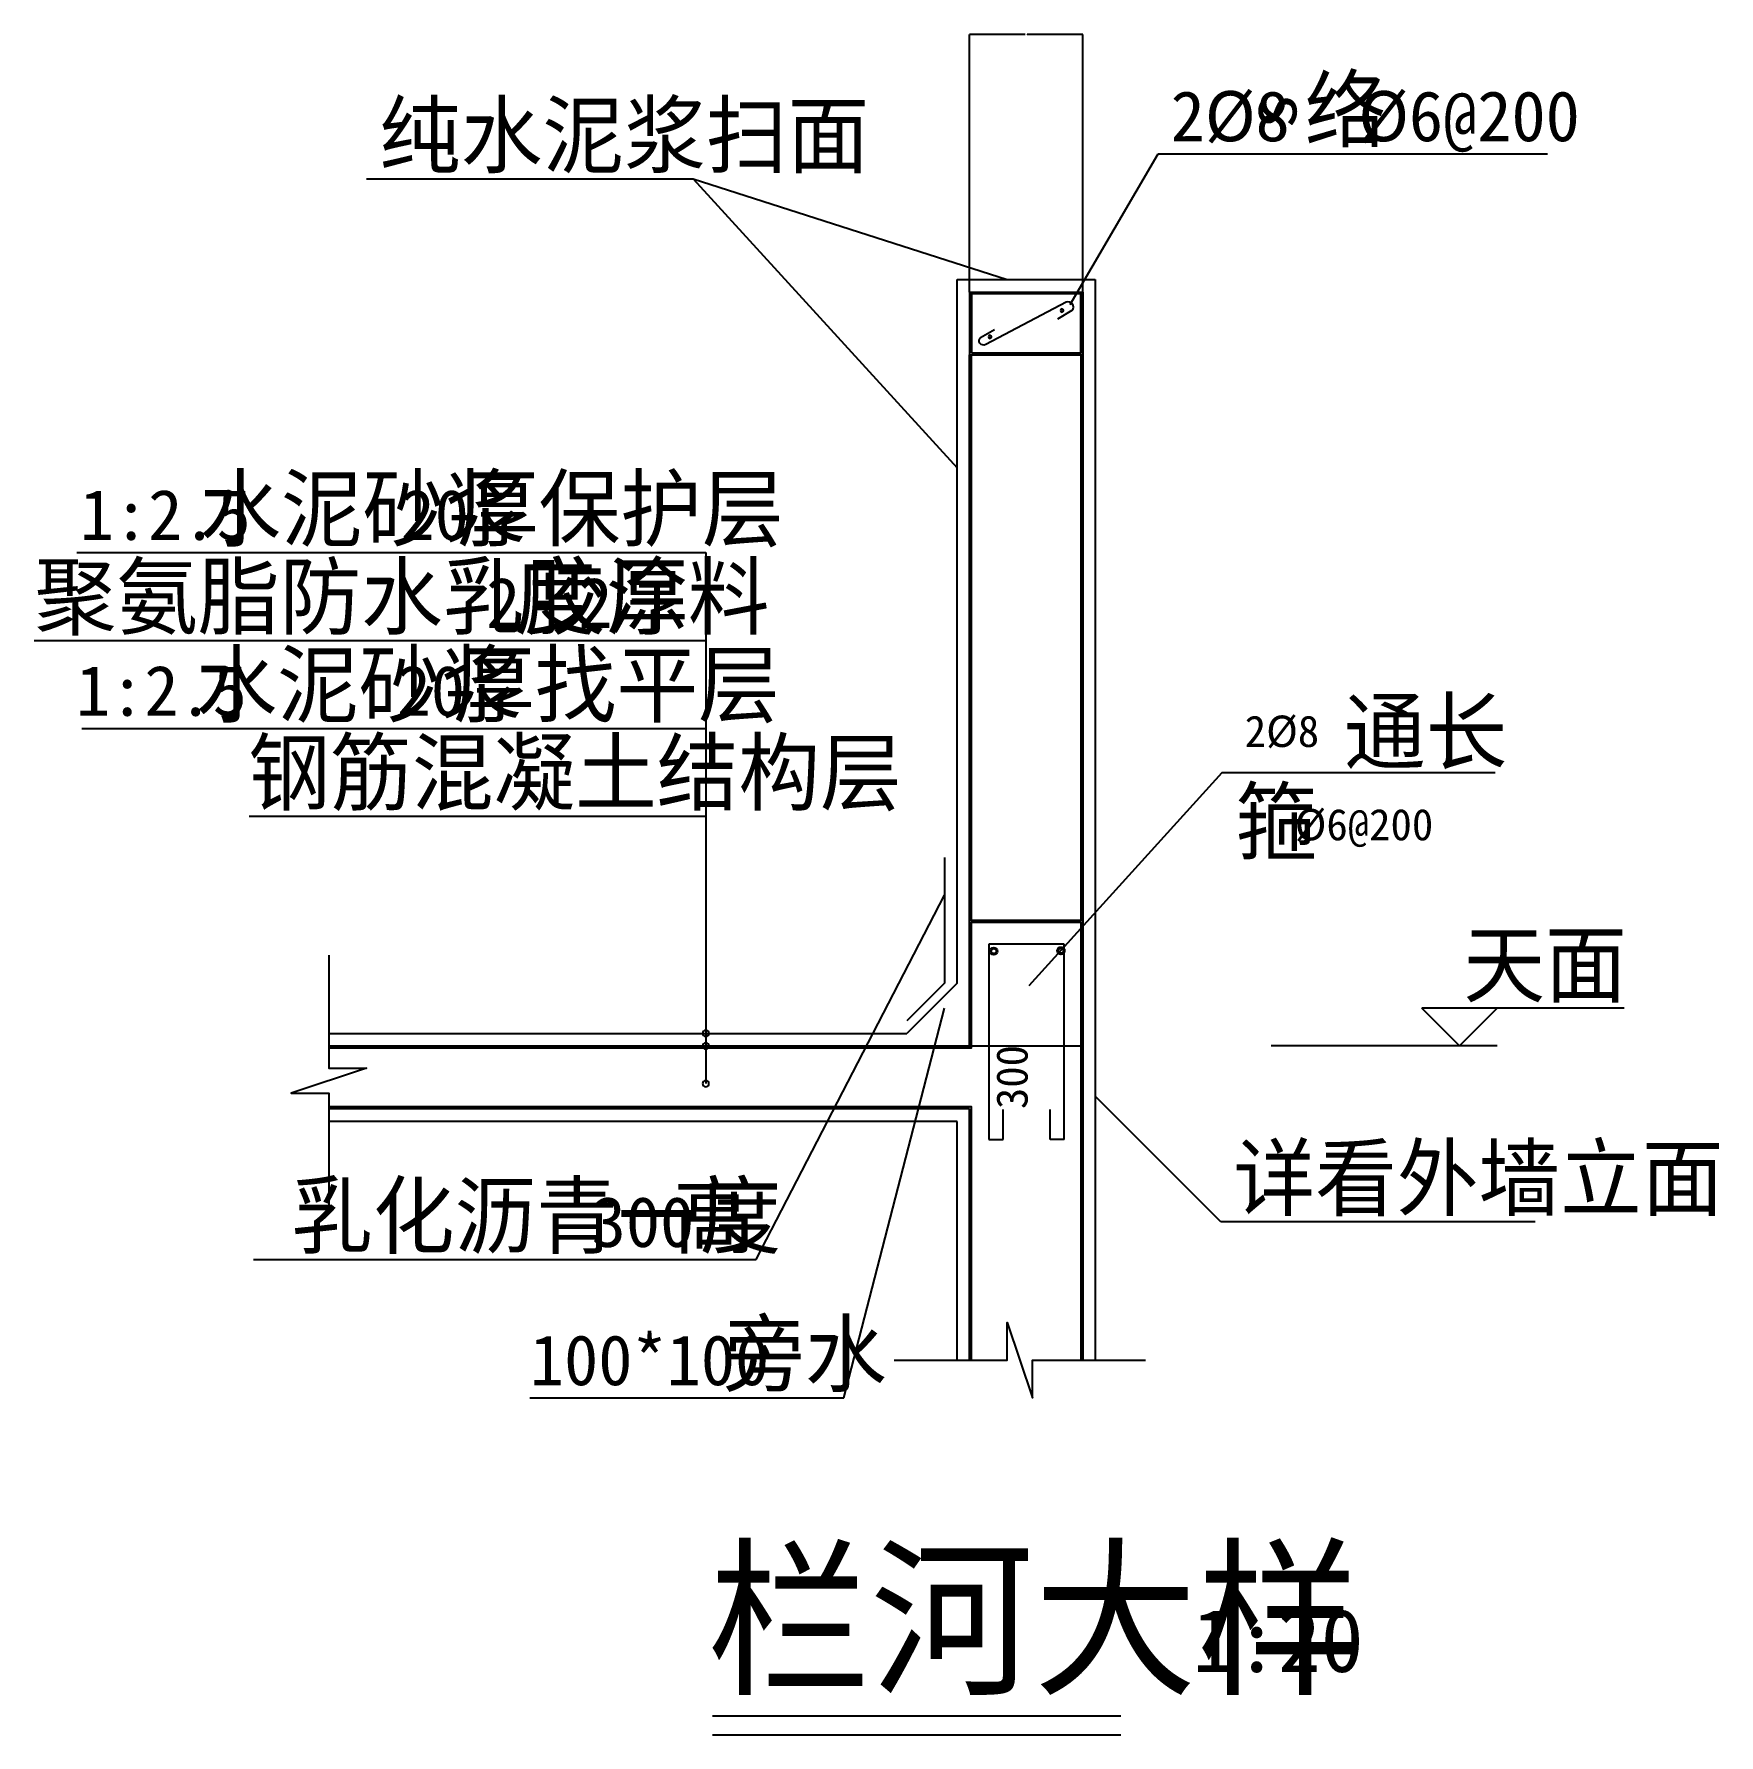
# Model space of a CAD drawing. Header units: metres. Extents: x -3487 to -805, y 918 to 3626.
import ezdxf

# ---------------------------------------------------------------- set-up
doc = ezdxf.new("R2010")
doc.units = ezdxf.units.M
for name, color, linetype in [('LM', 141, 'Continuous'), ('PUB_DIM', 3, 'Continuous'), ('PUB_TEXT', 7, 'Continuous'), ('PUB_WALL', 255, 'Continuous'), ('S_FLOOR', 2, 'Continuous'), ('S_SURFACE', 6, 'Continuous'), ('S_WALL', 255, 'Continuous')]:
    doc.layers.add(name, color=color, linetype=linetype)
doc.dimstyles.get("Standard").update_dxf_attribs({"dimtxt": 2.5, "dimasz": 2.5, "dimexe": 1.25, "dimexo": 0.625, "dimtad": 1, "dimcen": 2.5, "dimazin": 3, "dimtfac": 1, "dimtmove": 0, "dimatfit": 3})

# ---------------------------------------------------------------- blocks, each defined once
blk = doc.blocks.new('*D1')
for p, q in [((-1817.69, 2214.95), (-1817.69, 2114.95)), ((-1817.94, 2114.95), (-1818.19, 2114.95)), ((-1817.69, 2014.95), (-1817.69, 2114.95)), ((-1817.69, 2114.95), (-1817.69, 2114.95)), ((-1817.44, 2114.95), (-1817.19, 2114.95))]:
    blk.add_line(p, q)
at = {"layer": 'Defpoints'}
for p in [(-1817.69, 2214.95), (-1817.69, 2114.95), (-1817.69, 2014.95)]:
    blk.add_point(p, dxfattribs=at)
at = {"layer": 'PUB_DIM', "insert": (-1817.69, 2116.075), "char_height": 1, "attachment_point": 5}
blk.add_mtext('0', dxfattribs=at)
blk = doc.blocks.new('*D2')
for p, q in [((-1909.19, 3624.97), (-1997.94, 3624.97)), ((-1997.69, 3214.95), (-1997.69, 3624.97)), ((-1817.44, 3624.97), (-1906.19, 3624.97)), ((-1817.69, 3214.95), (-1817.69, 3624.97))]:
    blk.add_line(p, q)
at = {"layer": 'Defpoints'}
for p in [(-1817.69, 3624.97), (-1997.69, 3214.95), (-1817.69, 3214.95)]:
    blk.add_point(p, dxfattribs=at)
at = {"layer": 'PUB_DIM', "insert": (-1907.69, 3624.97), "char_height": 1, "attachment_point": 5}
blk.add_mtext('180', dxfattribs=at)
blk = doc.blocks.new('*D3')
for p, q in [((-1817.69, 3214.95), (-1817.69, 3164.95)), ((-1817.94, 3164.95), (-1818.19, 3164.95)), ((-1817.69, 3114.95), (-1817.69, 3164.95)), ((-1817.69, 3164.95), (-1817.69, 3164.95)), ((-1817.44, 3164.95), (-1817.19, 3164.95))]:
    blk.add_line(p, q)
at = {"layer": 'Defpoints'}
for p in [(-1817.69, 3214.95), (-1817.69, 3164.95), (-1817.69, 3114.95)]:
    blk.add_point(p, dxfattribs=at)
at = {"layer": 'PUB_DIM', "insert": (-1817.69, 3166.075), "char_height": 1, "attachment_point": 5}
blk.add_mtext('80', dxfattribs=at)
blk = doc.blocks.new('*D4')
for p, q in [((-1817.69, 3214.95), (-1817.69, 2714.95)), ((-1817.94, 2714.95), (-1818.19, 2714.95)), ((-1817.69, 2214.95), (-1817.69, 2714.95)), ((-1817.69, 2714.95), (-1817.69, 2714.95)), ((-1817.44, 2714.95), (-1817.19, 2714.95))]:
    blk.add_line(p, q)
at = {"layer": 'Defpoints'}
for p in [(-1817.69, 3214.95), (-1817.69, 2714.95), (-1817.69, 2214.95)]:
    blk.add_point(p, dxfattribs=at)
at = {"layer": 'PUB_DIM', "insert": (-1817.69, 2716.075), "char_height": 1, "attachment_point": 5}
blk.add_mtext('850', dxfattribs=at)

msp = doc.modelspace()

# ---------------------------------------------------------------- linework, layer by layer
for points in [[(-2407.2, 948.49), (-1757.06, 948.49)], [(-2407.2, 918.21), (-1757.06, 918.21)]]:
    msp.add_lwpolyline(points)
at = {"layer": 'LM'}
for p, q in [((-1596.27, 2449.5), (-1903.23, 2110.4)), ((-1161.25, 2449.5), (-1596.27, 2449.5))]:
    msp.add_line(p, q, dxfattribs=at)
at = {"layer": 'PUB_DIM'}
for p, q in [((-955.97, 2074.95), (-1277.69, 2074.95)), ((-1217.69, 2014.95), (-1277.69, 2074.95)), ((-1157.69, 2074.95), (-1217.69, 2014.95)), ((-1157.69, 2014.95), (-1517.69, 2014.95))]:
    msp.add_line(p, q, dxfattribs=at)
at = {"layer": 'PUB_WALL'}
msp.add_lwpolyline([(-1994.69, 3117.95), (-1820.69, 3117.95), (-1820.69, 3211.95), (-1994.69, 3211.95)], close=True, dxfattribs=at)
for points in [[(-1994.69, 2214.95), (-1994.69, 3114.95)], [(-1820.69, 3114.95), (-1820.69, 2214.95)], [(-3017.69, 2011.95), (-1994.69, 2011.95), (-1994.69, 2211.95), (-1820.69, 2211.95), (-1820.69, 1514.95)], [(-1994.69, 1514.95), (-1994.69, 1917.95), (-3017.69, 1917.95)]]:
    msp.add_lwpolyline(points, dxfattribs=at)
at = {"layer": 'S_FLOOR'}
for p, q in [((-1997.69, 3214.95), (-1817.69, 3214.95)), ((-1997.69, 3214.95), (-1997.69, 3114.95)), ((-1817.69, 3114.95), (-1817.69, 3214.95)), ((-1997.69, 3114.95), (-1817.69, 3114.95)), ((-1997.69, 2014.95), (-1997.69, 2214.95)), ((-1997.69, 2214.95), (-1817.69, 2214.95)), ((-1817.69, 2214.95), (-1817.69, 1514.95)), ((-3017.69, 2014.95), (-1997.69, 2014.95)), ((-1997.69, 1914.95), (-3017.69, 1914.95)), ((-1997.69, 1514.95), (-1997.69, 1914.95))]:
    msp.add_line(p, q, dxfattribs=at)
at = {"layer": 'S_SURFACE'}
for p, q in [((-1837.69, 3194.95), (-1697.69, 3434.95)), ((-1697.69, 3434.95), (-1077.69, 3434.95)), ((-2957.69, 3394.95), (-2437.69, 3394.95)), ((-2437.69, 3394.95), (-2017.69, 2934.95)), ((-2437.69, 3394.95), (-1937.69, 3234.95)), ((-2017.69, 2114.95), (-2017.69, 3234.95)), ((-2017.69, 3234.95), (-1797.69, 3234.95)), ((-1797.69, 3234.95), (-1797.69, 1514.95)), ((-3418.94, 2800.45), (-2417.69, 2800.45)), ((-2417.69, 2800.45), (-2417.69, 1954.95)), ((-3487.04, 2660.45), (-2417.69, 2660.45)), ((-3410.69, 2520.45), (-2417.69, 2520.45)), ((-3144.46, 2380.45), (-2417.69, 2380.45)), ((-2337.69, 1674.95), (-2037.69, 2254.95)), ((-2017.69, 2114.95), (-2097.69, 2034.95)), ((-2197.69, 1454.95), (-2037.69, 2074.95)), ((-3017.69, 2034.95), (-2097.69, 2034.95)), ((-1997.69, 2014.95), (-1817.69, 2014.95)), ((-1597.69, 1734.95), (-1797.69, 1934.95)), ((-2017.69, 1894.95), (-3017.69, 1894.95)), ((-2017.69, 1514.95), (-2017.69, 1894.95)), ((-1097.69, 1734.95), (-1597.69, 1734.95)), ((-3137.69, 1674.95), (-2337.69, 1674.95)), ((-2697.69, 1454.95), (-2197.69, 1454.95))]:
    msp.add_line(p, q, dxfattribs=at)
msp.add_lwpolyline([(-1857.24, 3172.55), (-1834.38, 3185.93, 0.78), (-1843.8, 3198.74), (-1972.16, 3131.47, -0.89), (-1980.45, 3142.78), (-1957.99, 3155.18)], format="xyb", dxfattribs=at)
for points in [[(-1853.13, 3185.48, 1), (-1848.13, 3185.48, 1)], [(-1967.73, 3143.72, 1), (-1962.73, 3143.72, 1)], [(-2422.69, 2034.95, 1), (-2412.69, 2034.95, 1)], [(-2422.69, 2014.95, 1), (-2412.69, 2014.95, 1)], [(-2422.69, 1954.95, 1), (-2412.69, 1954.95, 1)]]:
    msp.add_lwpolyline(points, format="xyb", close=True, dxfattribs=at)
for points in [[(-2037.69, 2314.95), (-2037.69, 2114.95), (-2097.69, 2054.95)], [(-3017.69, 2159.62), (-3017.69, 1979.62), (-2957.69, 1979.62), (-3077.69, 1939.62), (-3017.69, 1939.62), (-3017.69, 1759.62)], [(-2117.69, 1514.95), (-1937.69, 1514.95), (-1937.69, 1574.95), (-1897.69, 1454.95), (-1897.69, 1514.95), (-1717.69, 1514.95)]]:
    msp.add_lwpolyline(points, dxfattribs=at)
at = {"layer": 'S_WALL'}
for p, q in [((-1997.69, 2214.95), (-1997.69, 3114.95)), ((-1817.69, 3114.95), (-1817.69, 2214.95)), ((-1967.03, 2176.95), (-1967.03, 1866.13)), ((-1847.19, 2176.95), (-1967.03, 2176.95)), ((-1847.19, 1866.13), (-1847.19, 2176.95)), ((-1944.47, 1866.13), (-1944.47, 1913.69)), ((-1869.75, 1866.13), (-1869.75, 1913.69)), ((-1967.03, 1866.13), (-1944.47, 1866.13)), ((-1847.19, 1866.13), (-1869.75, 1866.13))]:
    msp.add_line(p, q, dxfattribs=at)
for centre, radius in [((-1959.26, 2165.87), 5.93), ((-1959.26, 2165.87), 3.93), ((-1852.39, 2166.47), 5.93), ((-1852.39, 2166.47), 3.93)]:
    msp.add_circle(centre, radius, dxfattribs=at)

# ---------------------------------------------------------------- texts
at = {"layer": 'PUB_DIM'}
msp.add_text('天面', height=100, dxfattribs=at).set_placement((-1211.68, 2094.95))
at = {"layer": 'PUB_TEXT'}
for s, height, p in [('络', 100, (-1464.41, 3454.95)), ('纯水泥浆扫面', 100, (-2937.69, 3414.95)), ('2%%c8   ', 80, (-1677.69, 3454.95)), ('%%c6@200', 80, (-1379.19, 3454.95)), ('水泥砂浆', 100, (-3223.87, 2820.45)), ('厚保护层', 100, (-2813.82, 2820.45)), ('1:2.5', 80, (-3414.07, 2820.45)), ('20', 80, (-2903.61, 2820.45)), ('聚氨脂防水乳胶涂料', 100, (-3486.3, 2680.45)), ('度', 100, (-2722.6, 2680.45)), ('厚', 100, (-2575.74, 2680.45)), ('2', 80, (-2767.31, 2680.45)), ('2', 80, (-2620.45, 2680.45)), ('水泥砂浆', 100, (-3230.06, 2540.45)), ('厚找平层', 100, (-2820.01, 2540.45)), ('1:2.5', 80, (-3420.26, 2540.45)), ('20', 80, (-2909.81, 2540.45)), ('通长', 100, (-1401.87, 2465.42)), ('2%%c8', 50, (-1559.76, 2490.84)), ('钢筋混凝土结构层', 100, (-3145.78, 2400.45)), ('箍', 100, (-1574.65, 2322.15)), ('%%c6@200', 50, (-1480.24, 2342.27)), ('详看外墙立面', 100, (-1577.69, 1754.95)), ('乳化沥青一度', 100, (-3077.69, 1694.95)), ('高', 100, (-2468.86, 1694.95)), ('300', 80, (-2599.33, 1694.95)), ('旁水', 100, (-2389.73, 1474.95)), ('100*100', 80, (-2697.69, 1474.95)), ('栏河大样', 200, (-2415.66, 1003.15)), ('1:20', 100, (-1642.78, 1018.48))]:
    msp.add_text(s, height=height, dxfattribs=at).set_placement(p)
for s, height, p in [('s', 80, (-1477.69, 3474.95)), ('300', 50, (-1905.35, 1914.43))]:
    msp.add_text(s, height=height, rotation=90, dxfattribs=at).set_placement(p)

# ---------------------------------------------------------------- dimensions: what is measured, and where the dimension line sits
at = {"layer": 'PUB_DIM'}
for base, p1, p2, picture, middle in [((-1817.69, 3624.97), (-1817.69, 3214.95), (-1997.69, 3214.95), '*D2', (-1907.69, 3624.97)), ((-1817.69, 2114.95), (-1817.69, 2014.95), (-1817.69, 2214.95), '*D1', (-1817.69, 2116.075))]:
    dim = msp.add_linear_dim(base=base, p1=p1, p2=p2, dimstyle='Standard', dxfattribs=at)
    dim.commit()
    dim.dimension.update_dxf_attribs({"geometry": picture, "text_midpoint": middle})
for base, p1, p2, text, picture, middle in [((-1817.69, 2714.95), (-1817.69, 2214.95), (-1817.69, 3214.95), '850', '*D4', (-1817.69, 2716.075)), ((-1817.69, 3164.95), (-1817.69, 3214.95), (-1817.69, 3114.95), '80', '*D3', (-1817.69, 3166.075))]:
    dim = msp.add_linear_dim(base=base, p1=p1, p2=p2, text=text, dimstyle='Standard', dxfattribs=at)
    dim.commit()
    dim.dimension.update_dxf_attribs({"geometry": picture, "text_midpoint": middle})

doc.saveas('drawing.dxf')
